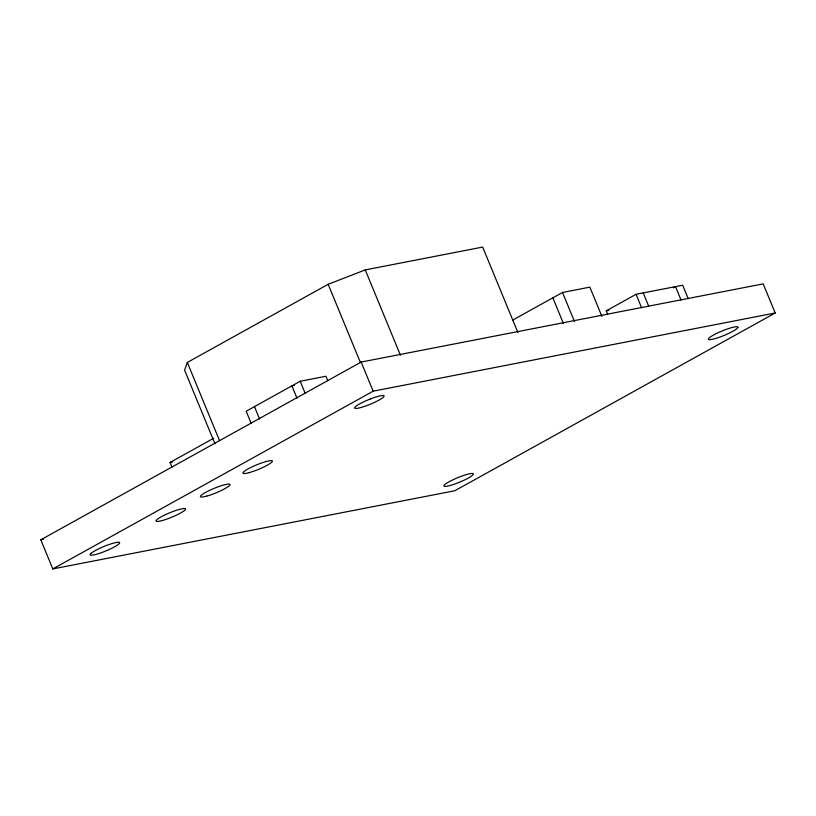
<?xml version="1.0" encoding="UTF-8"?>
<svg xmlns="http://www.w3.org/2000/svg" width="816" height="816" viewBox="0 0 816 816"><rect width="100%" height="100%" fill="white"/><g stroke="black" fill="none" stroke-linecap="round" stroke-linejoin="round"><path stroke-width="1.22" d="M517.844 332.377L482.684 247.075L365.262 269.902L328.165 284.294L187.323 362.447L184.6 370.148L214.945 443.761M327.767 380.725L325.921 376.247L300.196 381.256L246.177 411.223L251.257 423.545M172.003 467.16L170.054 462.458L213.67 438.263M40.8 539.804L361.162 362.059L763.195 283.876L775.2 312.997L454.838 490.742L52.805 568.925L40.8 539.804L43.299 539.315M52.805 568.925L373.157 391.18L775.2 312.997M512.927 319.974L562.51 292.465L589.846 287.15L601.892 316.363M607.645 314.191L606.257 310.835L636.062 294.301L682.696 285.233L688.235 298.676M673.333 287.844L675.536 286.62L681.074 300.064M606.257 310.835L608.644 310.366M294.352 385.376L291.904 385.856L296.983 398.177M170.054 462.458L172.543 461.978M643.222 292.903L648.761 306.347M636.062 294.301L641.6 307.744M562.51 292.465L574.546 321.677M552.85 297.83L563.438 323.534M365.262 269.902L400.421 355.205M361.162 362.059L373.157 391.18M328.165 284.294L360.437 362.59M300.196 381.256L305.266 393.577M254.47 406.623L259.549 418.945M187.323 362.447L219.586 440.732M90.923 553.462L90.137 554.452A15.943 2.438 -22.4 0 0 110.109 549.097A15.943 2.438 -22.4 0 0 115.158 542.722A15.943 2.438 -22.4 0 0 90.923 553.462M737.868 327.481L737.083 328.46A15.943 2.438 -22.4 0 1 712.847 339.201A15.943 2.438 -22.4 0 1 717.896 332.826A15.943 2.438 -22.4 0 1 737.868 327.481M370.423 398.932L366.578 400.513A15.943 2.438 -22.4 0 0 357.367 408.326A15.943 2.438 -22.4 0 0 382.235 398.106A15.943 2.438 -22.4 0 0 370.423 398.932M461.428 481.409L457.582 482.99A15.943 2.438 -22.4 0 1 445.771 483.817A15.943 2.438 -22.4 0 1 470.628 473.596A15.943 2.438 -22.4 0 1 461.428 481.409M249.166 472.627A15.943 2.438 -22.4 0 0 272.36 461.417A15.943 2.438 -22.4 0 0 251.44 467.18A15.943 2.438 -22.4 0 0 249.166 472.627M206.723 496.118A15.943 2.438 -22.4 0 0 229.918 484.898A15.943 2.438 -22.4 0 0 208.988 490.661A15.943 2.438 -22.4 0 0 206.723 496.118M162.302 520.537A15.943 2.438 -22.4 0 0 185.497 509.317A15.943 2.438 -22.4 0 0 164.577 515.08A15.943 2.438 -22.4 0 0 162.302 520.537"/></g></svg>
